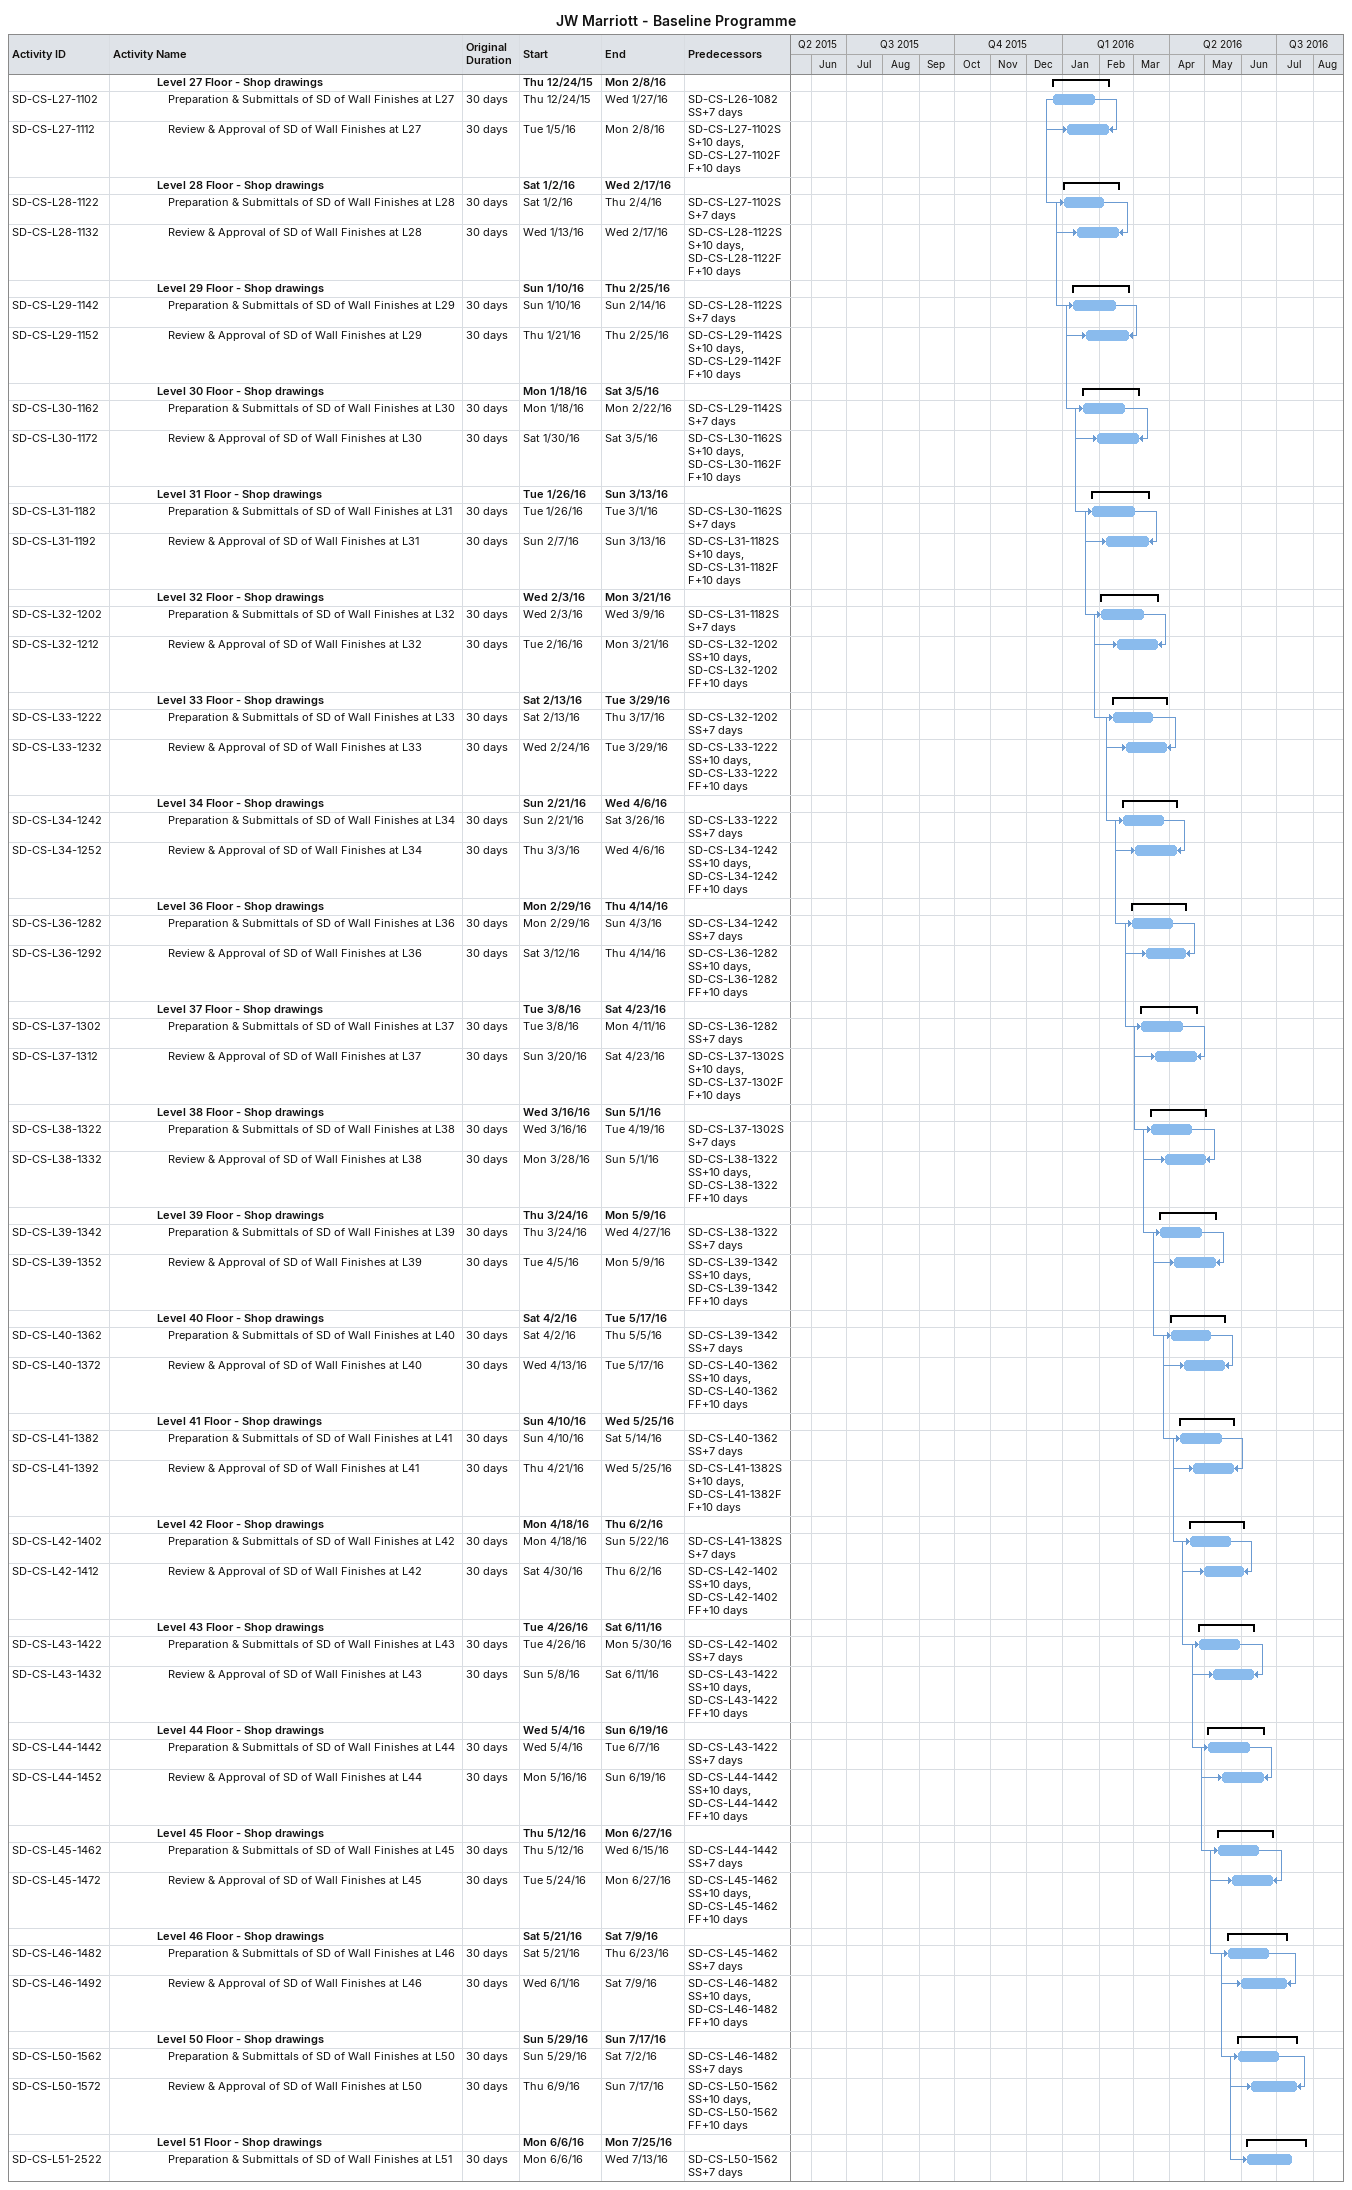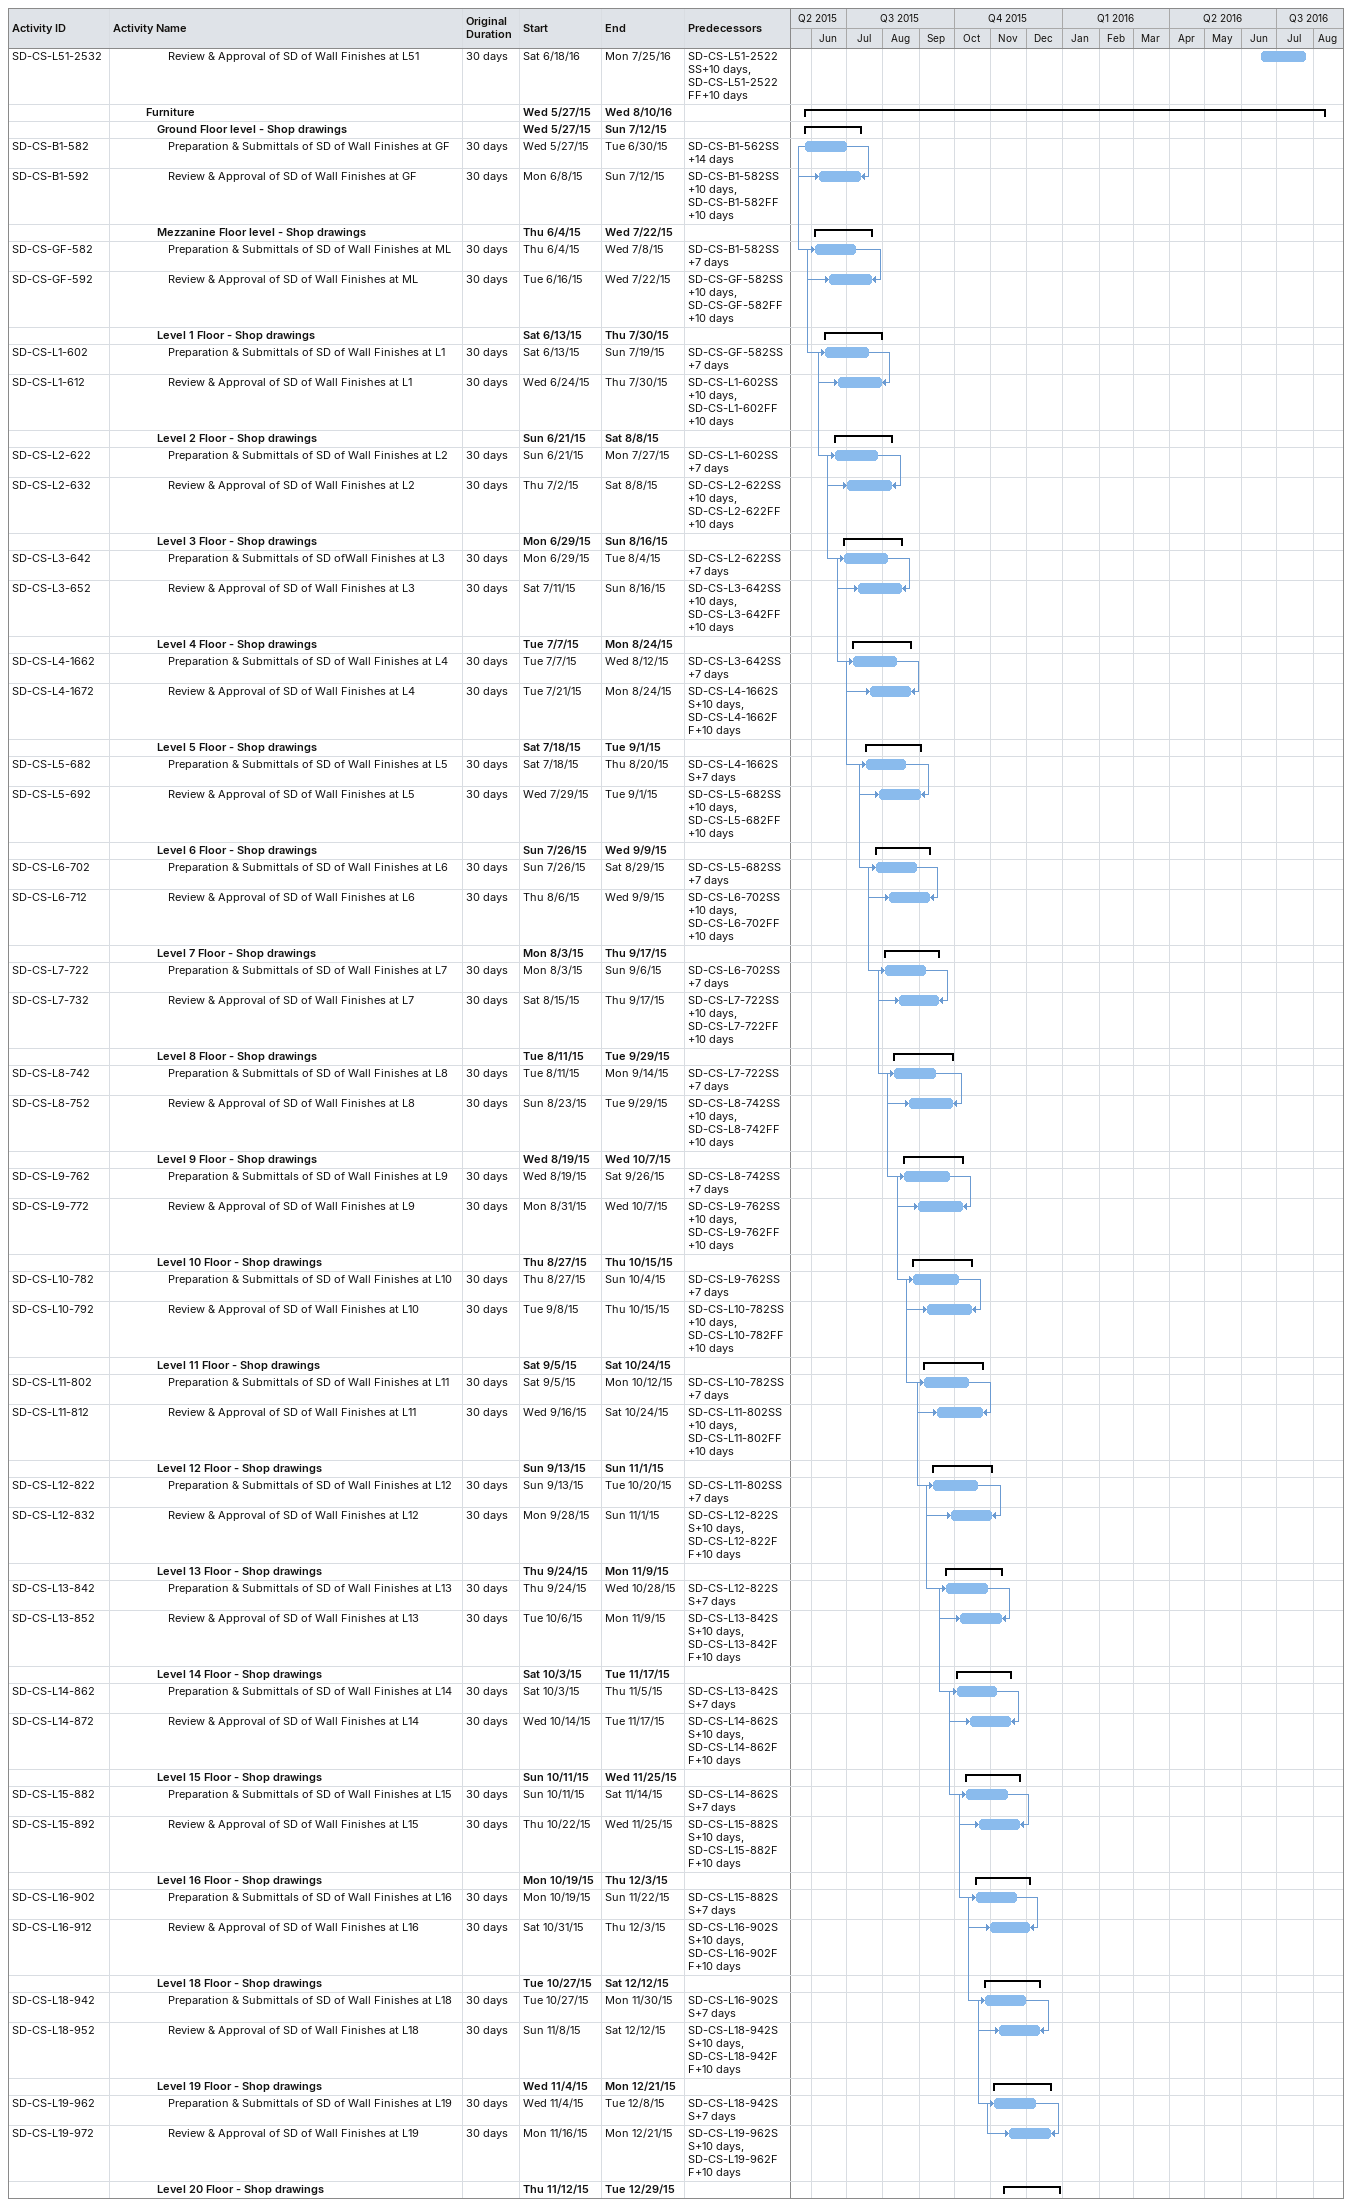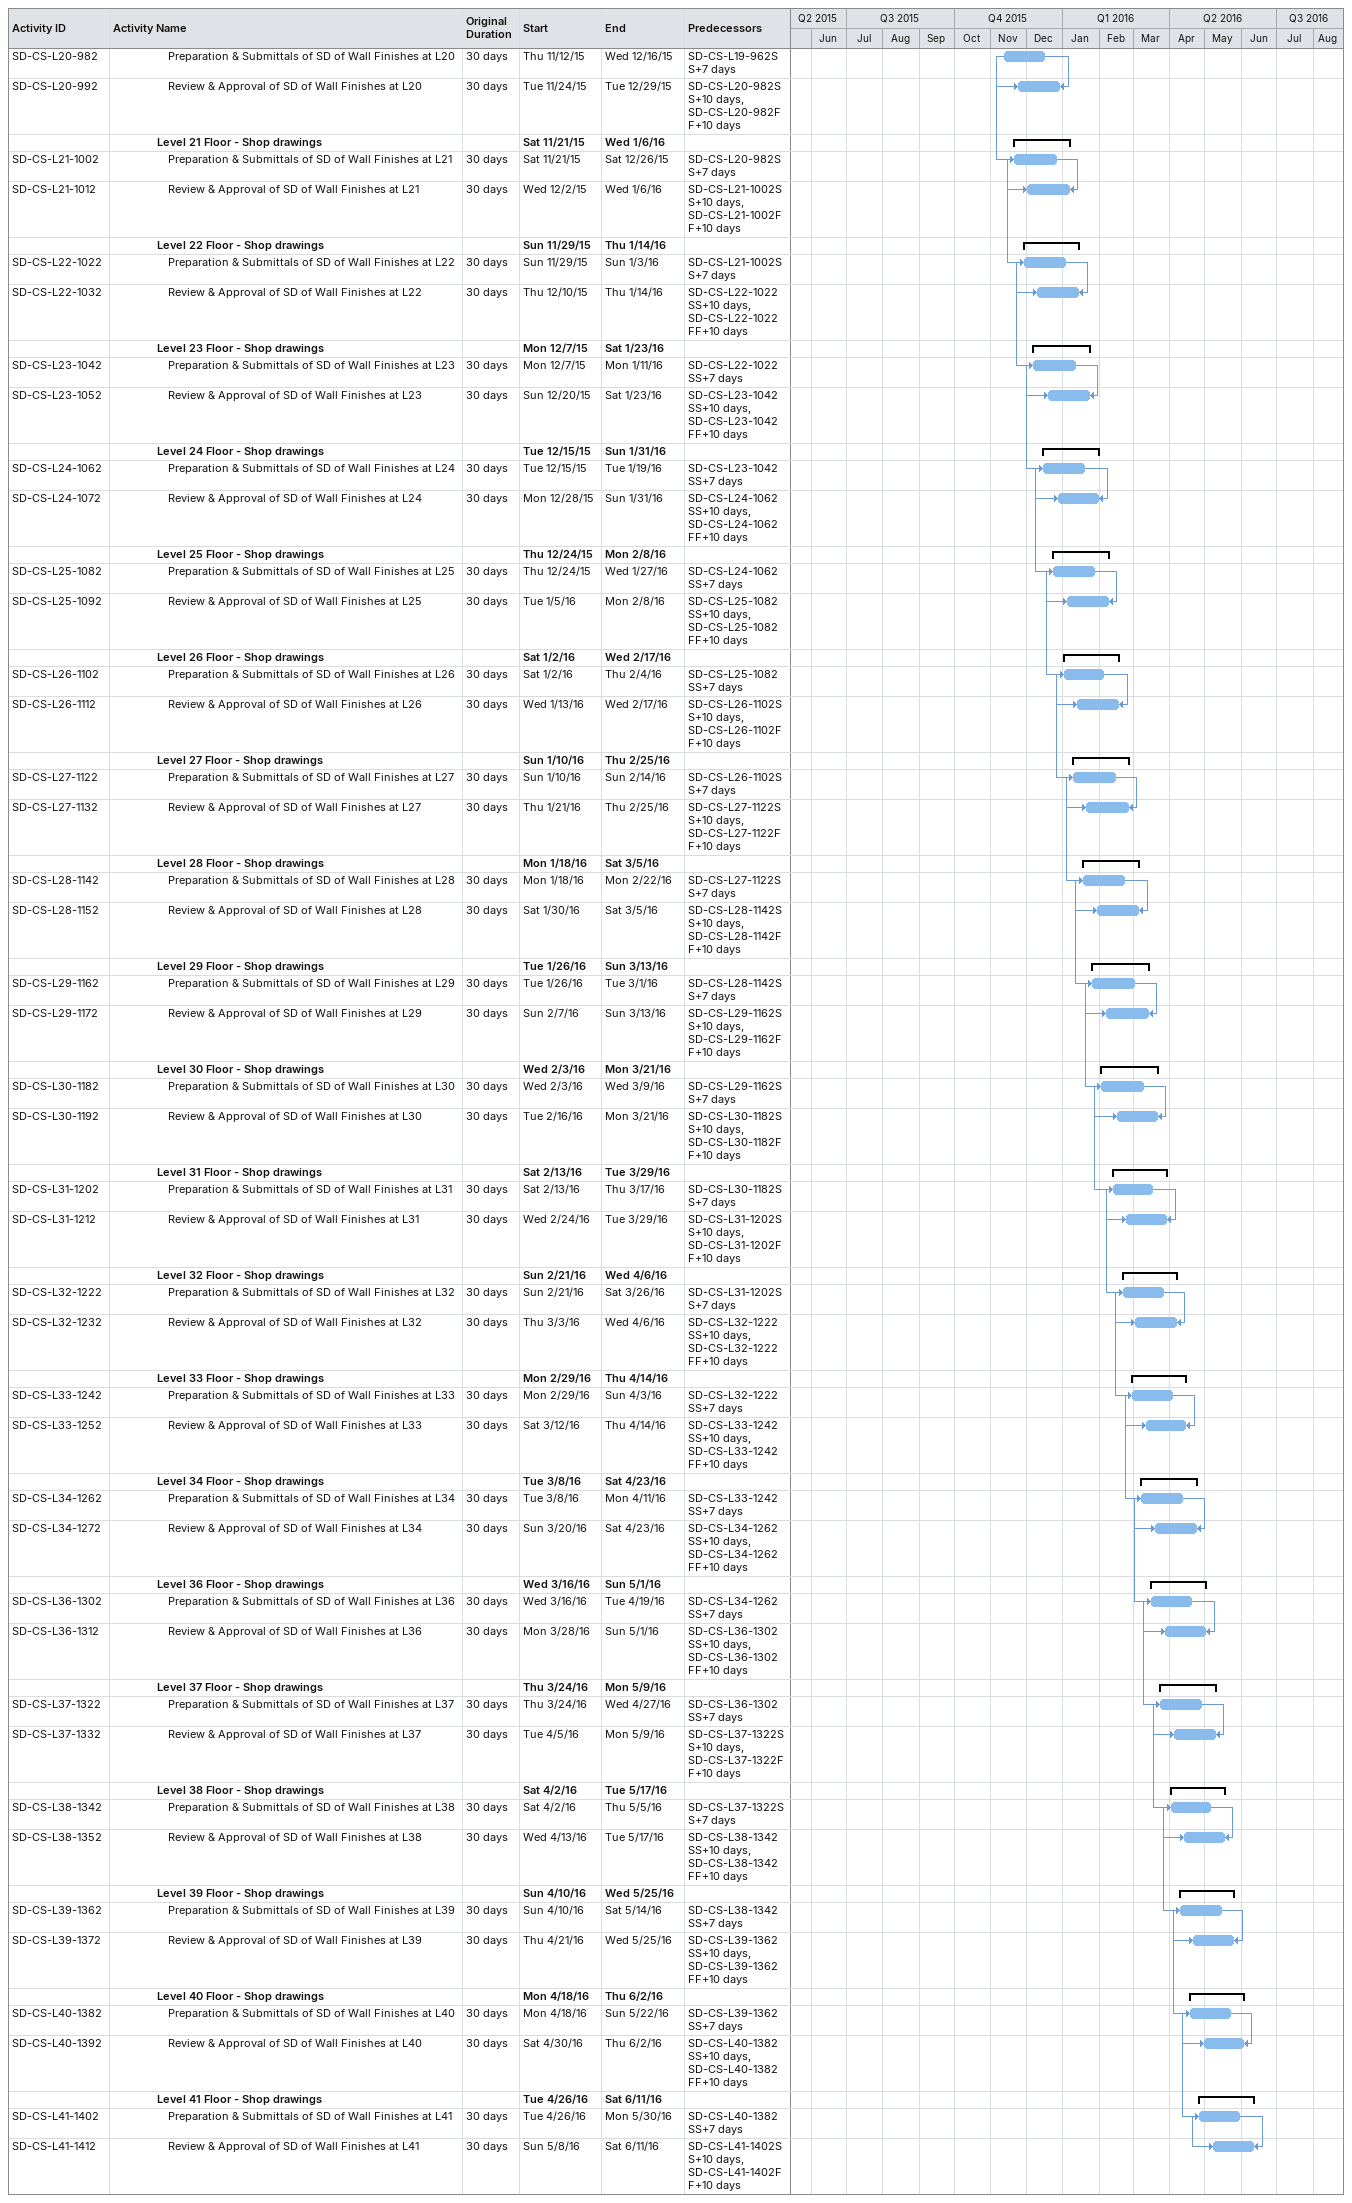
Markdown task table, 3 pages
JW Marriott - Baseline Programme

| ID | Level | Task | Original duration | Start | Finish | Predecessors |
|---|---|---|---|---|---|---|
|  | 5 | **Level 27 Floor - Shop drawings** |  | 2015-12-24 | 2016-02-08 |  |
| SD-CS-L27-1102 | 6 | Preparation & Submittals of SD of Wall Finishes at L27 | 30d | 2015-12-24 | 2016-01-27 | SD-CS-L26-1082SS+7d |
| SD-CS-L27-1112 | 6 | Review & Approval of SD of Wall Finishes at L27 | 30d | 2016-01-05 | 2016-02-08 | SD-CS-L27-1102SS+10d, SD-CS-L27-1102FF+10d |
|  | 5 | **Level 28 Floor - Shop drawings** |  | 2016-01-02 | 2016-02-17 |  |
| SD-CS-L28-1122 | 6 | Preparation & Submittals of SD of Wall Finishes at L28 | 30d | 2016-01-02 | 2016-02-04 | SD-CS-L27-1102SS+7d |
| SD-CS-L28-1132 | 6 | Review & Approval of SD of Wall Finishes at L28 | 30d | 2016-01-13 | 2016-02-17 | SD-CS-L28-1122SS+10d, SD-CS-L28-1122FF+10d |
|  | 5 | **Level 29 Floor - Shop drawings** |  | 2016-01-10 | 2016-02-25 |  |
| SD-CS-L29-1142 | 6 | Preparation & Submittals of SD of Wall Finishes at L29 | 30d | 2016-01-10 | 2016-02-14 | SD-CS-L28-1122SS+7d |
| SD-CS-L29-1152 | 6 | Review & Approval of SD of Wall Finishes at L29 | 30d | 2016-01-21 | 2016-02-25 | SD-CS-L29-1142SS+10d, SD-CS-L29-1142FF+10d |
|  | 5 | **Level 30 Floor - Shop drawings** |  | 2016-01-18 | 2016-03-05 |  |
| SD-CS-L30-1162 | 6 | Preparation & Submittals of SD of Wall Finishes at L30 | 30d | 2016-01-18 | 2016-02-22 | SD-CS-L29-1142SS+7d |
| SD-CS-L30-1172 | 6 | Review & Approval of SD of Wall Finishes at L30 | 30d | 2016-01-30 | 2016-03-05 | SD-CS-L30-1162SS+10d, SD-CS-L30-1162FF+10d |
|  | 5 | **Level 31 Floor - Shop drawings** |  | 2016-01-26 | 2016-03-13 |  |
| SD-CS-L31-1182 | 6 | Preparation & Submittals of SD of Wall Finishes at L31 | 30d | 2016-01-26 | 2016-03-01 | SD-CS-L30-1162SS+7d |
| SD-CS-L31-1192 | 6 | Review & Approval of SD of Wall Finishes at L31 | 30d | 2016-02-07 | 2016-03-13 | SD-CS-L31-1182SS+10d, SD-CS-L31-1182FF+10d |
|  | 5 | **Level 32 Floor - Shop drawings** |  | 2016-02-03 | 2016-03-21 |  |
| SD-CS-L32-1202 | 6 | Preparation & Submittals of SD of Wall Finishes at L32 | 30d | 2016-02-03 | 2016-03-09 | SD-CS-L31-1182SS+7d |
| SD-CS-L32-1212 | 6 | Review & Approval of SD of Wall Finishes at L32 | 30d | 2016-02-16 | 2016-03-21 | SD-CS-L32-1202SS+10d, SD-CS-L32-1202FF+10d |
|  | 5 | **Level 33 Floor - Shop drawings** |  | 2016-02-13 | 2016-03-29 |  |
| SD-CS-L33-1222 | 6 | Preparation & Submittals of SD of Wall Finishes at L33 | 30d | 2016-02-13 | 2016-03-17 | SD-CS-L32-1202SS+7d |
| SD-CS-L33-1232 | 6 | Review & Approval of SD of Wall Finishes at L33 | 30d | 2016-02-24 | 2016-03-29 | SD-CS-L33-1222SS+10d, SD-CS-L33-1222FF+10d |
|  | 5 | **Level 34 Floor - Shop drawings** |  | 2016-02-21 | 2016-04-06 |  |
| SD-CS-L34-1242 | 6 | Preparation & Submittals of SD of Wall Finishes at L34 | 30d | 2016-02-21 | 2016-03-26 | SD-CS-L33-1222SS+7d |
| SD-CS-L34-1252 | 6 | Review & Approval of SD of Wall Finishes at L34 | 30d | 2016-03-03 | 2016-04-06 | SD-CS-L34-1242SS+10d, SD-CS-L34-1242FF+10d |
|  | 5 | **Level 36 Floor - Shop drawings** |  | 2016-02-29 | 2016-04-14 |  |
| SD-CS-L36-1282 | 6 | Preparation & Submittals of SD of Wall Finishes at L36 | 30d | 2016-02-29 | 2016-04-03 | SD-CS-L34-1242SS+7d |
| SD-CS-L36-1292 | 6 | Review & Approval of SD of Wall Finishes at L36 | 30d | 2016-03-12 | 2016-04-14 | SD-CS-L36-1282SS+10d, SD-CS-L36-1282FF+10d |
|  | 5 | **Level 37 Floor - Shop drawings** |  | 2016-03-08 | 2016-04-23 |  |
| SD-CS-L37-1302 | 6 | Preparation & Submittals of SD of Wall Finishes at L37 | 30d | 2016-03-08 | 2016-04-11 | SD-CS-L36-1282SS+7d |
| SD-CS-L37-1312 | 6 | Review & Approval of SD of Wall Finishes at L37 | 30d | 2016-03-20 | 2016-04-23 | SD-CS-L37-1302SS+10d, SD-CS-L37-1302FF+10d |
|  | 5 | **Level 38 Floor - Shop drawings** |  | 2016-03-16 | 2016-05-01 |  |
| SD-CS-L38-1322 | 6 | Preparation & Submittals of SD of Wall Finishes at L38 | 30d | 2016-03-16 | 2016-04-19 | SD-CS-L37-1302SS+7d |
| SD-CS-L38-1332 | 6 | Review & Approval of SD of Wall Finishes at L38 | 30d | 2016-03-28 | 2016-05-01 | SD-CS-L38-1322SS+10d, SD-CS-L38-1322FF+10d |
|  | 5 | **Level 39 Floor - Shop drawings** |  | 2016-03-24 | 2016-05-09 |  |
| SD-CS-L39-1342 | 6 | Preparation & Submittals of SD of Wall Finishes at L39 | 30d | 2016-03-24 | 2016-04-27 | SD-CS-L38-1322SS+7d |
| SD-CS-L39-1352 | 6 | Review & Approval of SD of Wall Finishes at L39 | 30d | 2016-04-05 | 2016-05-09 | SD-CS-L39-1342SS+10d, SD-CS-L39-1342FF+10d |
|  | 5 | **Level 40 Floor - Shop drawings** |  | 2016-04-02 | 2016-05-17 |  |
| SD-CS-L40-1362 | 6 | Preparation & Submittals of SD of Wall Finishes at L40 | 30d | 2016-04-02 | 2016-05-05 | SD-CS-L39-1342SS+7d |
| SD-CS-L40-1372 | 6 | Review & Approval of SD of Wall Finishes at L40 | 30d | 2016-04-13 | 2016-05-17 | SD-CS-L40-1362SS+10d, SD-CS-L40-1362FF+10d |
|  | 5 | **Level 41 Floor - Shop drawings** |  | 2016-04-10 | 2016-05-25 |  |
| SD-CS-L41-1382 | 6 | Preparation & Submittals of SD of Wall Finishes at L41 | 30d | 2016-04-10 | 2016-05-14 | SD-CS-L40-1362SS+7d |
| SD-CS-L41-1392 | 6 | Review & Approval of SD of Wall Finishes at L41 | 30d | 2016-04-21 | 2016-05-25 | SD-CS-L41-1382SS+10d, SD-CS-L41-1382FF+10d |
|  | 5 | **Level 42 Floor - Shop drawings** |  | 2016-04-18 | 2016-06-02 |  |
| SD-CS-L42-1402 | 6 | Preparation & Submittals of SD of Wall Finishes at L42 | 30d | 2016-04-18 | 2016-05-22 | SD-CS-L41-1382SS+7d |
| SD-CS-L42-1412 | 6 | Review & Approval of SD of Wall Finishes at L42 | 30d | 2016-04-30 | 2016-06-02 | SD-CS-L42-1402SS+10d, SD-CS-L42-1402FF+10d |
|  | 5 | **Level 43 Floor - Shop drawings** |  | 2016-04-26 | 2016-06-11 |  |
| SD-CS-L43-1422 | 6 | Preparation & Submittals of SD of Wall Finishes at L43 | 30d | 2016-04-26 | 2016-05-30 | SD-CS-L42-1402SS+7d |
| SD-CS-L43-1432 | 6 | Review & Approval of SD of Wall Finishes at L43 | 30d | 2016-05-08 | 2016-06-11 | SD-CS-L43-1422SS+10d, SD-CS-L43-1422FF+10d |
|  | 5 | **Level 44 Floor - Shop drawings** |  | 2016-05-04 | 2016-06-19 |  |
| SD-CS-L44-1442 | 6 | Preparation & Submittals of SD of Wall Finishes at L44 | 30d | 2016-05-04 | 2016-06-07 | SD-CS-L43-1422SS+7d |
| SD-CS-L44-1452 | 6 | Review & Approval of SD of Wall Finishes at L44 | 30d | 2016-05-16 | 2016-06-19 | SD-CS-L44-1442SS+10d, SD-CS-L44-1442FF+10d |
|  | 5 | **Level 45 Floor - Shop drawings** |  | 2016-05-12 | 2016-06-27 |  |
| SD-CS-L45-1462 | 6 | Preparation & Submittals of SD of Wall Finishes at L45 | 30d | 2016-05-12 | 2016-06-15 | SD-CS-L44-1442SS+7d |
| SD-CS-L45-1472 | 6 | Review & Approval of SD of Wall Finishes at L45 | 30d | 2016-05-24 | 2016-06-27 | SD-CS-L45-1462SS+10d, SD-CS-L45-1462FF+10d |
|  | 5 | **Level 46 Floor - Shop drawings** |  | 2016-05-21 | 2016-07-09 |  |
| SD-CS-L46-1482 | 6 | Preparation & Submittals of SD of Wall Finishes at L46 | 30d | 2016-05-21 | 2016-06-23 | SD-CS-L45-1462SS+7d |
| SD-CS-L46-1492 | 6 | Review & Approval of SD of Wall Finishes at L46 | 30d | 2016-06-01 | 2016-07-09 | SD-CS-L46-1482SS+10d, SD-CS-L46-1482FF+10d |
|  | 5 | **Level 50 Floor - Shop drawings** |  | 2016-05-29 | 2016-07-17 |  |
| SD-CS-L50-1562 | 6 | Preparation & Submittals of SD of Wall Finishes at L50 | 30d | 2016-05-29 | 2016-07-02 | SD-CS-L46-1482SS+7d |
| SD-CS-L50-1572 | 6 | Review & Approval of SD of Wall Finishes at L50 | 30d | 2016-06-09 | 2016-07-17 | SD-CS-L50-1562SS+10d, SD-CS-L50-1562FF+10d |
|  | 5 | **Level 51 Floor - Shop drawings** |  | 2016-06-06 | 2016-07-25 |  |
| SD-CS-L51-2522 | 6 | Preparation & Submittals of SD of Wall Finishes at L51 | 30d | 2016-06-06 | 2016-07-13 | SD-CS-L50-1562SS+7d |
| SD-CS-L51-2532 | 6 | Review & Approval of SD of Wall Finishes at L51 | 30d | 2016-06-18 | 2016-07-25 | SD-CS-L51-2522SS+10d, SD-CS-L51-2522FF+10d |
|  | 4 | **Furniture** |  | 2015-05-27 | 2016-08-10 |  |
|  | 5 | **Ground Floor level - Shop drawings** |  | 2015-05-27 | 2015-07-12 |  |
| SD-CS-B1-582 | 6 | Preparation & Submittals of SD of Wall Finishes at GF | 30d | 2015-05-27 | 2015-06-30 | SD-CS-B1-562SS+14d |
| SD-CS-B1-592 | 6 | Review & Approval of SD of Wall Finishes at GF | 30d | 2015-06-08 | 2015-07-12 | SD-CS-B1-582SS+10d, SD-CS-B1-582FF+10d |
|  | 5 | **Mezzanine Floor level - Shop drawings** |  | 2015-06-04 | 2015-07-22 |  |
| SD-CS-GF-582 | 6 | Preparation & Submittals of SD of Wall Finishes at ML | 30d | 2015-06-04 | 2015-07-08 | SD-CS-B1-582SS+7d |
| SD-CS-GF-592 | 6 | Review & Approval of SD of Wall Finishes at ML | 30d | 2015-06-16 | 2015-07-22 | SD-CS-GF-582SS+10d, SD-CS-GF-582FF+10d |
|  | 5 | **Level 1 Floor - Shop drawings** |  | 2015-06-13 | 2015-07-30 |  |
| SD-CS-L1-602 | 6 | Preparation & Submittals of SD of Wall Finishes at L1 | 30d | 2015-06-13 | 2015-07-19 | SD-CS-GF-582SS+7d |
| SD-CS-L1-612 | 6 | Review & Approval of SD of Wall Finishes at L1 | 30d | 2015-06-24 | 2015-07-30 | SD-CS-L1-602SS+10d, SD-CS-L1-602FF+10d |
|  | 5 | **Level 2 Floor - Shop drawings** |  | 2015-06-21 | 2015-08-08 |  |
| SD-CS-L2-622 | 6 | Preparation & Submittals of SD of Wall Finishes at L2 | 30d | 2015-06-21 | 2015-07-27 | SD-CS-L1-602SS+7d |
| SD-CS-L2-632 | 6 | Review & Approval of SD of Wall Finishes at L2 | 30d | 2015-07-02 | 2015-08-08 | SD-CS-L2-622SS+10d, SD-CS-L2-622FF+10d |
|  | 5 | **Level 3 Floor - Shop drawings** |  | 2015-06-29 | 2015-08-16 |  |
| SD-CS-L3-642 | 6 | Preparation & Submittals of SD ofWall Finishes at L3 | 30d | 2015-06-29 | 2015-08-04 | SD-CS-L2-622SS+7d |
| SD-CS-L3-652 | 6 | Review & Approval of SD of Wall Finishes at L3 | 30d | 2015-07-11 | 2015-08-16 | SD-CS-L3-642SS+10d, SD-CS-L3-642FF+10d |
|  | 5 | **Level 4 Floor - Shop drawings** |  | 2015-07-07 | 2015-08-24 |  |
| SD-CS-L4-1662 | 6 | Preparation & Submittals of SD of Wall Finishes at L4 | 30d | 2015-07-07 | 2015-08-12 | SD-CS-L3-642SS+7d |
| SD-CS-L4-1672 | 6 | Review & Approval of SD of Wall Finishes at L4 | 30d | 2015-07-21 | 2015-08-24 | SD-CS-L4-1662SS+10d, SD-CS-L4-1662FF+10d |
|  | 5 | **Level 5 Floor - Shop drawings** |  | 2015-07-18 | 2015-09-01 |  |
| SD-CS-L5-682 | 6 | Preparation & Submittals of SD of Wall Finishes at L5 | 30d | 2015-07-18 | 2015-08-20 | SD-CS-L4-1662SS+7d |
| SD-CS-L5-692 | 6 | Review & Approval of SD of Wall Finishes at L5 | 30d | 2015-07-29 | 2015-09-01 | SD-CS-L5-682SS+10d, SD-CS-L5-682FF+10d |
|  | 5 | **Level 6 Floor - Shop drawings** |  | 2015-07-26 | 2015-09-09 |  |
| SD-CS-L6-702 | 6 | Preparation & Submittals of SD of Wall Finishes at L6 | 30d | 2015-07-26 | 2015-08-29 | SD-CS-L5-682SS+7d |
| SD-CS-L6-712 | 6 | Review & Approval of SD of Wall Finishes at L6 | 30d | 2015-08-06 | 2015-09-09 | SD-CS-L6-702SS+10d, SD-CS-L6-702FF+10d |
|  | 5 | **Level 7 Floor - Shop drawings** |  | 2015-08-03 | 2015-09-17 |  |
| SD-CS-L7-722 | 6 | Preparation & Submittals of SD of Wall Finishes at L7 | 30d | 2015-08-03 | 2015-09-06 | SD-CS-L6-702SS+7d |
| SD-CS-L7-732 | 6 | Review & Approval of SD of Wall Finishes at L7 | 30d | 2015-08-15 | 2015-09-17 | SD-CS-L7-722SS+10d, SD-CS-L7-722FF+10d |
|  | 5 | **Level 8 Floor - Shop drawings** |  | 2015-08-11 | 2015-09-29 |  |
| SD-CS-L8-742 | 6 | Preparation & Submittals of SD of Wall Finishes at L8 | 30d | 2015-08-11 | 2015-09-14 | SD-CS-L7-722SS+7d |
| SD-CS-L8-752 | 6 | Review & Approval of SD of Wall Finishes at L8 | 30d | 2015-08-23 | 2015-09-29 | SD-CS-L8-742SS+10d, SD-CS-L8-742FF+10d |
|  | 5 | **Level 9 Floor - Shop drawings** |  | 2015-08-19 | 2015-10-07 |  |
| SD-CS-L9-762 | 6 | Preparation & Submittals of SD of Wall Finishes at L9 | 30d | 2015-08-19 | 2015-09-26 | SD-CS-L8-742SS+7d |
| SD-CS-L9-772 | 6 | Review & Approval of SD of Wall Finishes at L9 | 30d | 2015-08-31 | 2015-10-07 | SD-CS-L9-762SS+10d, SD-CS-L9-762FF+10d |
|  | 5 | **Level 10 Floor - Shop drawings** |  | 2015-08-27 | 2015-10-15 |  |
| SD-CS-L10-782 | 6 | Preparation & Submittals of SD of Wall Finishes at L10 | 30d | 2015-08-27 | 2015-10-04 | SD-CS-L9-762SS+7d |
| SD-CS-L10-792 | 6 | Review & Approval of SD of Wall Finishes at L10 | 30d | 2015-09-08 | 2015-10-15 | SD-CS-L10-782SS+10d, SD-CS-L10-782FF+10d |
|  | 5 | **Level 11 Floor - Shop drawings** |  | 2015-09-05 | 2015-10-24 |  |
| SD-CS-L11-802 | 6 | Preparation & Submittals of SD of Wall Finishes at L11 | 30d | 2015-09-05 | 2015-10-12 | SD-CS-L10-782SS+7d |
| SD-CS-L11-812 | 6 | Review & Approval of SD of Wall Finishes at L11 | 30d | 2015-09-16 | 2015-10-24 | SD-CS-L11-802SS+10d, SD-CS-L11-802FF+10d |
|  | 5 | **Level 12 Floor - Shop drawings** |  | 2015-09-13 | 2015-11-01 |  |
| SD-CS-L12-822 | 6 | Preparation & Submittals of SD of Wall Finishes at L12 | 30d | 2015-09-13 | 2015-10-20 | SD-CS-L11-802SS+7d |
| SD-CS-L12-832 | 6 | Review & Approval of SD of Wall Finishes at L12 | 30d | 2015-09-28 | 2015-11-01 | SD-CS-L12-822SS+10d, SD-CS-L12-822FF+10d |
|  | 5 | **Level 13 Floor - Shop drawings** |  | 2015-09-24 | 2015-11-09 |  |
| SD-CS-L13-842 | 6 | Preparation & Submittals of SD of Wall Finishes at L13 | 30d | 2015-09-24 | 2015-10-28 | SD-CS-L12-822SS+7d |
| SD-CS-L13-852 | 6 | Review & Approval of SD of Wall Finishes at L13 | 30d | 2015-10-06 | 2015-11-09 | SD-CS-L13-842SS+10d, SD-CS-L13-842FF+10d |
|  | 5 | **Level 14 Floor - Shop drawings** |  | 2015-10-03 | 2015-11-17 |  |
| SD-CS-L14-862 | 6 | Preparation & Submittals of SD of Wall Finishes at L14 | 30d | 2015-10-03 | 2015-11-05 | SD-CS-L13-842SS+7d |
| SD-CS-L14-872 | 6 | Review & Approval of SD of Wall Finishes at L14 | 30d | 2015-10-14 | 2015-11-17 | SD-CS-L14-862SS+10d, SD-CS-L14-862FF+10d |
|  | 5 | **Level 15 Floor - Shop drawings** |  | 2015-10-11 | 2015-11-25 |  |
| SD-CS-L15-882 | 6 | Preparation & Submittals of SD of Wall Finishes at L15 | 30d | 2015-10-11 | 2015-11-14 | SD-CS-L14-862SS+7d |
| SD-CS-L15-892 | 6 | Review & Approval of SD of Wall Finishes at L15 | 30d | 2015-10-22 | 2015-11-25 | SD-CS-L15-882SS+10d, SD-CS-L15-882FF+10d |
|  | 5 | **Level 16 Floor - Shop drawings** |  | 2015-10-19 | 2015-12-03 |  |
| SD-CS-L16-902 | 6 | Preparation & Submittals of SD of Wall Finishes at L16 | 30d | 2015-10-19 | 2015-11-22 | SD-CS-L15-882SS+7d |
| SD-CS-L16-912 | 6 | Review & Approval of SD of Wall Finishes at L16 | 30d | 2015-10-31 | 2015-12-03 | SD-CS-L16-902SS+10d, SD-CS-L16-902FF+10d |
|  | 5 | **Level 18 Floor - Shop drawings** |  | 2015-10-27 | 2015-12-12 |  |
| SD-CS-L18-942 | 6 | Preparation & Submittals of SD of Wall Finishes at L18 | 30d | 2015-10-27 | 2015-11-30 | SD-CS-L16-902SS+7d |
| SD-CS-L18-952 | 6 | Review & Approval of SD of Wall Finishes at L18 | 30d | 2015-11-08 | 2015-12-12 | SD-CS-L18-942SS+10d, SD-CS-L18-942FF+10d |
|  | 5 | **Level 19 Floor - Shop drawings** |  | 2015-11-04 | 2015-12-21 |  |
| SD-CS-L19-962 | 6 | Preparation & Submittals of SD of Wall Finishes at L19 | 30d | 2015-11-04 | 2015-12-08 | SD-CS-L18-942SS+7d |
| SD-CS-L19-972 | 6 | Review & Approval of SD of Wall Finishes at L19 | 30d | 2015-11-16 | 2015-12-21 | SD-CS-L19-962SS+10d, SD-CS-L19-962FF+10d |
|  | 5 | **Level 20 Floor - Shop drawings** |  | 2015-11-12 | 2015-12-29 |  |
| SD-CS-L20-982 | 6 | Preparation & Submittals of SD of Wall Finishes at L20 | 30d | 2015-11-12 | 2015-12-16 | SD-CS-L19-962SS+7d |
| SD-CS-L20-992 | 6 | Review & Approval of SD of Wall Finishes at L20 | 30d | 2015-11-24 | 2015-12-29 | SD-CS-L20-982SS+10d, SD-CS-L20-982FF+10d |
|  | 5 | **Level 21 Floor - Shop drawings** |  | 2015-11-21 | 2016-01-06 |  |
| SD-CS-L21-1002 | 6 | Preparation & Submittals of SD of Wall Finishes at L21 | 30d | 2015-11-21 | 2015-12-26 | SD-CS-L20-982SS+7d |
| SD-CS-L21-1012 | 6 | Review & Approval of SD of Wall Finishes at L21 | 30d | 2015-12-02 | 2016-01-06 | SD-CS-L21-1002SS+10d, SD-CS-L21-1002FF+10d |
|  | 5 | **Level 22 Floor - Shop drawings** |  | 2015-11-29 | 2016-01-14 |  |
| SD-CS-L22-1022 | 6 | Preparation & Submittals of SD of Wall Finishes at L22 | 30d | 2015-11-29 | 2016-01-03 | SD-CS-L21-1002SS+7d |
| SD-CS-L22-1032 | 6 | Review & Approval of SD of Wall Finishes at L22 | 30d | 2015-12-10 | 2016-01-14 | SD-CS-L22-1022SS+10d, SD-CS-L22-1022FF+10d |
|  | 5 | **Level 23 Floor - Shop drawings** |  | 2015-12-07 | 2016-01-23 |  |
| SD-CS-L23-1042 | 6 | Preparation & Submittals of SD of Wall Finishes at L23 | 30d | 2015-12-07 | 2016-01-11 | SD-CS-L22-1022SS+7d |
| SD-CS-L23-1052 | 6 | Review & Approval of SD of Wall Finishes at L23 | 30d | 2015-12-20 | 2016-01-23 | SD-CS-L23-1042SS+10d, SD-CS-L23-1042FF+10d |
|  | 5 | **Level 24 Floor - Shop drawings** |  | 2015-12-15 | 2016-01-31 |  |
| SD-CS-L24-1062 | 6 | Preparation & Submittals of SD of Wall Finishes at L24 | 30d | 2015-12-15 | 2016-01-19 | SD-CS-L23-1042SS+7d |
| SD-CS-L24-1072 | 6 | Review & Approval of SD of Wall Finishes at L24 | 30d | 2015-12-28 | 2016-01-31 | SD-CS-L24-1062SS+10d, SD-CS-L24-1062FF+10d |
|  | 5 | **Level 25 Floor - Shop drawings** |  | 2015-12-24 | 2016-02-08 |  |
| SD-CS-L25-1082 | 6 | Preparation & Submittals of SD of Wall Finishes at L25 | 30d | 2015-12-24 | 2016-01-27 | SD-CS-L24-1062SS+7d |
| SD-CS-L25-1092 | 6 | Review & Approval of SD of Wall Finishes at L25 | 30d | 2016-01-05 | 2016-02-08 | SD-CS-L25-1082SS+10d, SD-CS-L25-1082FF+10d |
|  | 5 | **Level 26 Floor - Shop drawings** |  | 2016-01-02 | 2016-02-17 |  |
| SD-CS-L26-1102 | 6 | Preparation & Submittals of SD of Wall Finishes at L26 | 30d | 2016-01-02 | 2016-02-04 | SD-CS-L25-1082SS+7d |
| SD-CS-L26-1112 | 6 | Review & Approval of SD of Wall Finishes at L26 | 30d | 2016-01-13 | 2016-02-17 | SD-CS-L26-1102SS+10d, SD-CS-L26-1102FF+10d |
|  | 5 | **Level 27 Floor - Shop drawings** |  | 2016-01-10 | 2016-02-25 |  |
| SD-CS-L27-1122 | 6 | Preparation & Submittals of SD of Wall Finishes at L27 | 30d | 2016-01-10 | 2016-02-14 | SD-CS-L26-1102SS+7d |
| SD-CS-L27-1132 | 6 | Review & Approval of SD of Wall Finishes at L27 | 30d | 2016-01-21 | 2016-02-25 | SD-CS-L27-1122SS+10d, SD-CS-L27-1122FF+10d |
|  | 5 | **Level 28 Floor - Shop drawings** |  | 2016-01-18 | 2016-03-05 |  |
| SD-CS-L28-1142 | 6 | Preparation & Submittals of SD of Wall Finishes at L28 | 30d | 2016-01-18 | 2016-02-22 | SD-CS-L27-1122SS+7d |
| SD-CS-L28-1152 | 6 | Review & Approval of SD of Wall Finishes at L28 | 30d | 2016-01-30 | 2016-03-05 | SD-CS-L28-1142SS+10d, SD-CS-L28-1142FF+10d |
|  | 5 | **Level 29 Floor - Shop drawings** |  | 2016-01-26 | 2016-03-13 |  |
| SD-CS-L29-1162 | 6 | Preparation & Submittals of SD of Wall Finishes at L29 | 30d | 2016-01-26 | 2016-03-01 | SD-CS-L28-1142SS+7d |
| SD-CS-L29-1172 | 6 | Review & Approval of SD of Wall Finishes at L29 | 30d | 2016-02-07 | 2016-03-13 | SD-CS-L29-1162SS+10d, SD-CS-L29-1162FF+10d |
|  | 5 | **Level 30 Floor - Shop drawings** |  | 2016-02-03 | 2016-03-21 |  |
| SD-CS-L30-1182 | 6 | Preparation & Submittals of SD of Wall Finishes at L30 | 30d | 2016-02-03 | 2016-03-09 | SD-CS-L29-1162SS+7d |
| SD-CS-L30-1192 | 6 | Review & Approval of SD of Wall Finishes at L30 | 30d | 2016-02-16 | 2016-03-21 | SD-CS-L30-1182SS+10d, SD-CS-L30-1182FF+10d |
|  | 5 | **Level 31 Floor - Shop drawings** |  | 2016-02-13 | 2016-03-29 |  |
| SD-CS-L31-1202 | 6 | Preparation & Submittals of SD of Wall Finishes at L31 | 30d | 2016-02-13 | 2016-03-17 | SD-CS-L30-1182SS+7d |
| SD-CS-L31-1212 | 6 | Review & Approval of SD of Wall Finishes at L31 | 30d | 2016-02-24 | 2016-03-29 | SD-CS-L31-1202SS+10d, SD-CS-L31-1202FF+10d |
|  | 5 | **Level 32 Floor - Shop drawings** |  | 2016-02-21 | 2016-04-06 |  |
| SD-CS-L32-1222 | 6 | Preparation & Submittals of SD of Wall Finishes at L32 | 30d | 2016-02-21 | 2016-03-26 | SD-CS-L31-1202SS+7d |
| SD-CS-L32-1232 | 6 | Review & Approval of SD of Wall Finishes at L32 | 30d | 2016-03-03 | 2016-04-06 | SD-CS-L32-1222SS+10d, SD-CS-L32-1222FF+10d |
|  | 5 | **Level 33 Floor - Shop drawings** |  | 2016-02-29 | 2016-04-14 |  |
| SD-CS-L33-1242 | 6 | Preparation & Submittals of SD of Wall Finishes at L33 | 30d | 2016-02-29 | 2016-04-03 | SD-CS-L32-1222SS+7d |
| SD-CS-L33-1252 | 6 | Review & Approval of SD of Wall Finishes at L33 | 30d | 2016-03-12 | 2016-04-14 | SD-CS-L33-1242SS+10d, SD-CS-L33-1242FF+10d |
|  | 5 | **Level 34 Floor - Shop drawings** |  | 2016-03-08 | 2016-04-23 |  |
| SD-CS-L34-1262 | 6 | Preparation & Submittals of SD of Wall Finishes at L34 | 30d | 2016-03-08 | 2016-04-11 | SD-CS-L33-1242SS+7d |
| SD-CS-L34-1272 | 6 | Review & Approval of SD of Wall Finishes at L34 | 30d | 2016-03-20 | 2016-04-23 | SD-CS-L34-1262SS+10d, SD-CS-L34-1262FF+10d |
|  | 5 | **Level 36 Floor - Shop drawings** |  | 2016-03-16 | 2016-05-01 |  |
| SD-CS-L36-1302 | 6 | Preparation & Submittals of SD of Wall Finishes at L36 | 30d | 2016-03-16 | 2016-04-19 | SD-CS-L34-1262SS+7d |
| SD-CS-L36-1312 | 6 | Review & Approval of SD of Wall Finishes at L36 | 30d | 2016-03-28 | 2016-05-01 | SD-CS-L36-1302SS+10d, SD-CS-L36-1302FF+10d |
|  | 5 | **Level 37 Floor - Shop drawings** |  | 2016-03-24 | 2016-05-09 |  |
| SD-CS-L37-1322 | 6 | Preparation & Submittals of SD of Wall Finishes at L37 | 30d | 2016-03-24 | 2016-04-27 | SD-CS-L36-1302SS+7d |
| SD-CS-L37-1332 | 6 | Review & Approval of SD of Wall Finishes at L37 | 30d | 2016-04-05 | 2016-05-09 | SD-CS-L37-1322SS+10d, SD-CS-L37-1322FF+10d |
|  | 5 | **Level 38 Floor - Shop drawings** |  | 2016-04-02 | 2016-05-17 |  |
| SD-CS-L38-1342 | 6 | Preparation & Submittals of SD of Wall Finishes at L38 | 30d | 2016-04-02 | 2016-05-05 | SD-CS-L37-1322SS+7d |
| SD-CS-L38-1352 | 6 | Review & Approval of SD of Wall Finishes at L38 | 30d | 2016-04-13 | 2016-05-17 | SD-CS-L38-1342SS+10d, SD-CS-L38-1342FF+10d |
|  | 5 | **Level 39 Floor - Shop drawings** |  | 2016-04-10 | 2016-05-25 |  |
| SD-CS-L39-1362 | 6 | Preparation & Submittals of SD of Wall Finishes at L39 | 30d | 2016-04-10 | 2016-05-14 | SD-CS-L38-1342SS+7d |
| SD-CS-L39-1372 | 6 | Review & Approval of SD of Wall Finishes at L39 | 30d | 2016-04-21 | 2016-05-25 | SD-CS-L39-1362SS+10d, SD-CS-L39-1362FF+10d |
|  | 5 | **Level 40 Floor - Shop drawings** |  | 2016-04-18 | 2016-06-02 |  |
| SD-CS-L40-1382 | 6 | Preparation & Submittals of SD of Wall Finishes at L40 | 30d | 2016-04-18 | 2016-05-22 | SD-CS-L39-1362SS+7d |
| SD-CS-L40-1392 | 6 | Review & Approval of SD of Wall Finishes at L40 | 30d | 2016-04-30 | 2016-06-02 | SD-CS-L40-1382SS+10d, SD-CS-L40-1382FF+10d |
|  | 5 | **Level 41 Floor - Shop drawings** |  | 2016-04-26 | 2016-06-11 |  |
| SD-CS-L41-1402 | 6 | Preparation & Submittals of SD of Wall Finishes at L41 | 30d | 2016-04-26 | 2016-05-30 | SD-CS-L40-1382SS+7d |
| SD-CS-L41-1412 | 6 | Review & Approval of SD of Wall Finishes at L41 | 30d | 2016-05-08 | 2016-06-11 | SD-CS-L41-1402SS+10d, SD-CS-L41-1402FF+10d |
